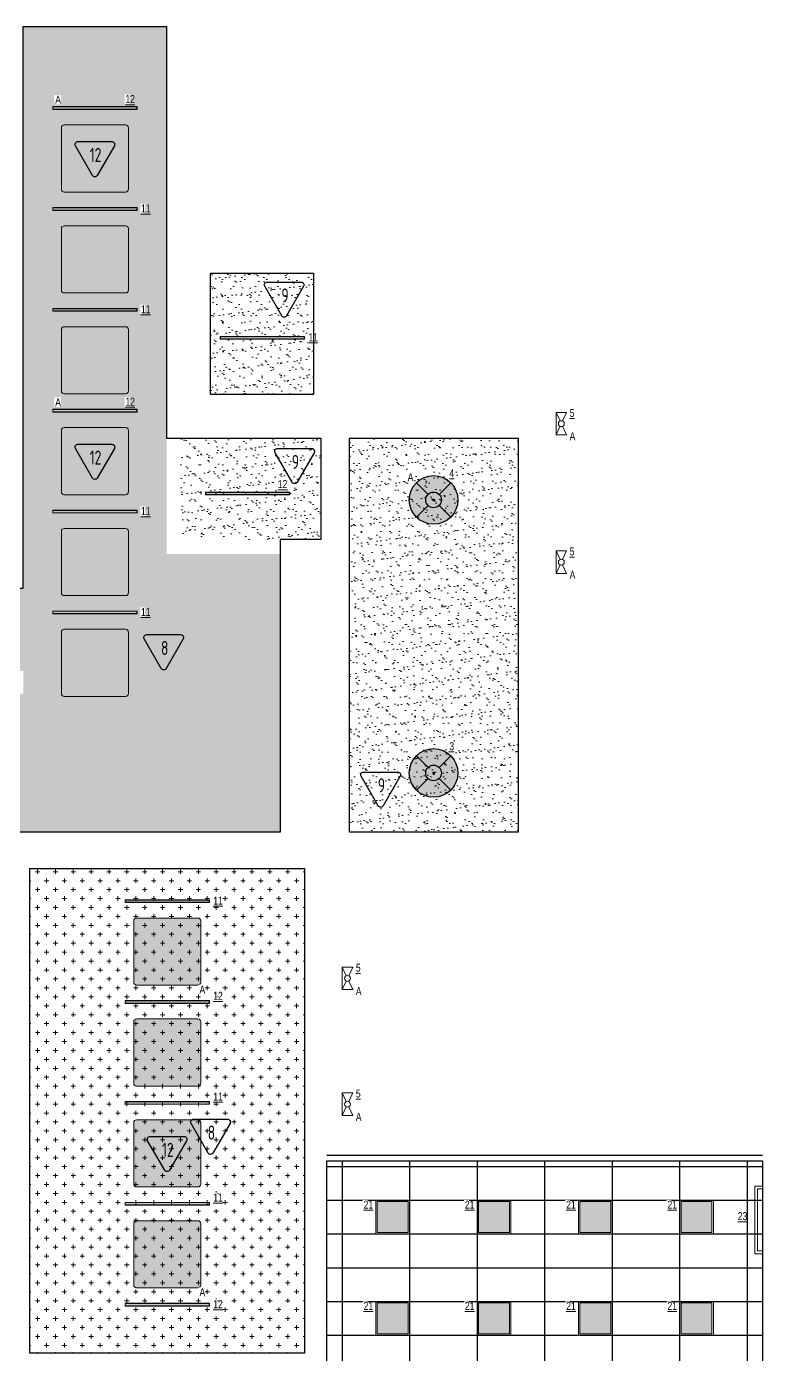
# Model space of a CAD drawing. Header units: millimetres. Extents: x -510890 to 418982, y -118257 to 141350.
# Drawn here: x -199974 to -186895, y 82661 to 106249 of the extents above; entities that cross this region are included whole.
import ezdxf

# ---------------------------------------------------------------- set-up
doc = ezdxf.new("R2010")
doc.units = ezdxf.units.MM
for name, color, linetype, lineweight in [('_ЭОМ_ОБЩ_Освещение_текст тип светильника', 172, 'Continuous', 50), ('_ЭОМ_светильник А', 1, 'Continuous', 35), ('_ЭОМ_светильник Р', 4, 'Continuous', 35), ('АР_Потолки_Штриховка', 252, 'Continuous', 0)]:
    doc.layers.add(name, color=color, linetype=linetype, lineweight=lineweight)
doc.layers.add('X-ref Light', color=250, linetype='Continuous')
doc.layers.add('X-ref Light Emergency', color=249, linetype='Continuous')
for name, color, linetype, lineweight, true_color in [('АР_Потолок_RAL 095 85 40', 7, 'Continuous', 5, 0xddc87a), ('АР_Потолок_RAL 100 70 20', 7, 'Continuous', 5, 0xb3ac85), ('АР_Потолок_Покраска', 7, 'Continuous', 5, 0x007399), ('АР_Потолок_Текстура дерево', 7, 'Continuous', 5, 0xe7bf8e)]:
    doc.layers.add(name, color=color, linetype=linetype, lineweight=lineweight, true_color=true_color)
doc.layers.get('X-ref Light').off()
doc.styles.add('ISOCPEUR', font='isocpeur.ttf', dxfattribs={"height": 799.9999999999999})
doc.styles.add('ГОСТ', font='cad.shx', dxfattribs={"width": 0.8})

# ---------------------------------------------------------------- blocks, each defined once
blk = doc.blocks.new('подвесной светильник люстра')
at = {"true_color": 0xf8f6b0, "transparency": 33554687}
h = blk.add_hatch(color=51, dxfattribs=at)
h.dxf.hatch_style = 1
edge = h.paths.add_edge_path()
edge.add_ellipse((0, 0), major_axis=(-431.6666666666836, 0), ratio=0.9999999999999278, start_angle=225.0000000000021, end_angle=314.9999999999979)
edge.add_line((-305.234427212194, 305.234427212194), (-98.99494936611666, 98.99494936611666))
edge.add_ellipse((0, 0), major_axis=(-140.0000000000049, 0), ratio=0.9999999999999304, start_angle=225.000000000002, end_angle=314.999999999998, ccw=False)
edge.add_line((98.99494936612066, 98.99494936611336), (305.2344272121939, 305.2344272121939))
edge = h.paths.add_edge_path()
edge.add_ellipse((0, 0), major_axis=(-140.0000000000049, 0), ratio=0.9999999999999304, start_angle=314.999999999998, end_angle=405.000000000002, ccw=False)
edge.add_line((-98.99494936611666, 98.99494936611666), (-305.234427212194, 305.234427212194))
edge.add_ellipse((0, 0), major_axis=(-431.6666666666836, 0), ratio=0.9999999999999278, start_angle=314.9999999999979, end_angle=405.0000000000014)
edge.add_line((-305.2344272121976, -305.2344272121903), (-98.99494936611669, -98.99494936611666))
edge = h.paths.add_edge_path()
edge.add_ellipse((0, 0), major_axis=(-140.0000000000049, 0), ratio=0.9999999999999304, start_angle=405.000000000002, end_angle=494.999999999998, ccw=False)
edge.add_line((-98.99494936611664, -98.99494936611677), (-305.2344272121976, -305.2344272121903))
edge.add_ellipse((0, 0), major_axis=(-431.6666666666836, 0), ratio=0.9999999999999278, start_angle=405.0000000000014, end_angle=494.9999999999979)
edge.add_line((305.234427212194, -305.234427212194), (98.99494936611669, -98.99494936611666))
edge = h.paths.add_edge_path()
edge.add_ellipse((0, 0), major_axis=(-431.6666666666836, 0), ratio=0.9999999999999278, start_angle=494.9999999999979, end_angle=585.0000000000022)
edge.add_line((305.234427212194, 305.2344272121939), (98.99494936612007, 98.99494936611276))
edge.add_ellipse((0, 0), major_axis=(-140.0000000000049, 0), ratio=0.9999999999999304, start_angle=494.999999999998, end_angle=585.000000000002, ccw=False)
edge.add_line((98.99494936611674, -98.99494936611666), (305.2344272121939, -305.234427212194))
edge = h.paths.add_edge_path()
edge.add_ellipse((0, 0), major_axis=(-140.0000000000049, 0), ratio=0.9999999999999304, start_angle=494.999999999998, end_angle=585.0000000000019)
edge.add_ellipse((0, 0), major_axis=(-140.0000000000049, 0), ratio=0.9999999999999304, start_angle=225.000000000002, end_angle=314.999999999998)
edge.add_ellipse((0, 0), major_axis=(-140.0000000000049, 0), ratio=0.9999999999999304, start_angle=314.999999999998, end_angle=405.000000000002)
edge.add_ellipse((0, 0), major_axis=(-140.0000000000049, 0), ratio=0.9999999999999304, start_angle=405.000000000002, end_angle=494.999999999998)
edge = h.paths.add_edge_path(flags=16)
edge.add_ellipse((0, 0), major_axis=(-14.00000000000909, 0), ratio=0.9999999999987021, start_angle=0, end_angle=360)
at = {"color": 0, "linetype": 'ByBlock', "lineweight": -2}
for points in [[(-305.2344272121991, 305.2344272121991), (-98.99494936611154, 98.99494936611154)], [(305.2344272121991, 305.2344272121991), (98.99494936611882, 98.99494936611154)], [(-98.99494936611154, -98.99494936611154), (-305.2344272121918, -305.2344272121845)], [(98.99494936611154, -98.99494936611154), (305.2344272121991, -305.2344272121991)]]:
    blk.add_lwpolyline(points, dxfattribs=at)
for major_axis, ratio, start_param, end_param in [((-431.6666666666836, 0), 0.9999999999999278, 3.926990816987278, 10.21017612416686), ((-140.0000000000049, 0), 0.9999999999999304, 3.926990816987276, 10.21017612416686), ((-140.0000000000049, 0), 0.9999999999999304, 3.926990816987276, 10.21017612416686), ((-14.00000000000909, 0), 0.9999999999987021, 3.926990816987891, 10.21017612416748)]:
    blk.add_ellipse((0, 0), major_axis=major_axis, ratio=ratio, start_param=start_param, end_param=end_param, dxfattribs=at)
blk = doc.blocks.new('ЭКРАН 9ВТ')
at = {"color": 0, "linetype": 'ByBlock', "lineweight": -2}
for points in [[(398.8943443857133, 376.0789199508727), (398.8943443857133, 0), (-398.8943443857133, 0), (-398.8943443857133, 376.0789199508727)], [(-398.8943443857133, 376.0789199508727), (-94.85104044532636, 232.7523988136963)], [(-398.8943443857133, 0), (-94.85104044532636, 143.3265211371763)], [(94.85104044532636, 232.7523988136963), (398.8943443857133, 376.0789199508727)], [(94.85104044532636, 143.3265211371763), (398.8943443857133, 0)]]:
    blk.add_lwpolyline(points, dxfattribs=at)
blk.add_circle((0, 188.0394599754363), 104.8616553994507, dxfattribs=at)
blk = doc.blocks.new('RVE-PLS5070-1500-P')
at = {"color": 0, "linetype": 'ByBlock', "lineweight": -2, "ltscale": 40}
for points in [[(750, -25), (-750, -25), (-750, 25), (750, 25)], [(745, -20), (-745, -20), (-745, 20), (745, 20)]]:
    blk.add_lwpolyline(points, close=True, dxfattribs=at)
blk = doc.blocks.new('Кососвет')
at = {"color": 0, "linetype": 'ByBlock', "lineweight": -2, "ltscale": 40}
for points in [[(-600, 26.38208023784682), (600, 26.38208023784682), (600, -111.2262301087801)], [(-600, 26.38208023784682), (-600, -111.2262301087801)], [(-600, -111.2262301087801), (-550, -111.2262301087801)], [(-550, -23.61791976216773), (550, -23.61791976216773)], [(-550, -111.2262301087801), (-550, -23.61791976216773)], [(600, -111.2262301087801), (550, -111.2262301087801), (550, -23.61791976216773)]]:
    blk.add_lwpolyline(points, dxfattribs=at)
blk = doc.blocks.new('RVE-SLIM-PRIME-595')
at = {"color": 0, "linetype": 'ByBlock', "lineweight": -2, "ltscale": 40}
for points in [[(300, -300), (-300, -300), (-300, 300), (300, 300)], [(275, -275), (-275, -275), (-275, 275), (275, 275)]]:
    blk.add_lwpolyline(points, close=True, dxfattribs=at)
blk = doc.blocks.new('A$C35e846bc')
at = {"layer": 'АР_Потолки_Штриховка', "color": 18, "lineweight": 18, "ltscale": 100, "true_color": 0x000000}
for points in [[(10494.85927923268, 46570.99861225579), (8994.859279232682, 46570.99861225579), (8994.859279232682, 46520.99861225579), (10494.85927923268, 46520.99861225579)], [(10489.85927923268, 46565.99861225579), (8999.859279232682, 46565.99861225579), (8999.859279232682, 46525.99861225579), (10489.85927923268, 46525.99861225579)], [(10494.85927923268, 42986.99861225579), (8994.859279232682, 42986.99861225579), (8994.859279232682, 42936.99861225579), (10494.85927923268, 42936.99861225579)], [(10489.85927923268, 42981.99861225579), (8999.859279232682, 42981.99861225579), (8999.859279232682, 42941.99861225579), (10489.85927923268, 42941.99861225579)], [(13470.3761861989, 42489.04039034172), (11970.3761861989, 42489.04039034172), (11970.3761861989, 42439.04039034172), (13470.3761861989, 42439.04039034172)], [(13465.3761861989, 42484.04039034172), (11975.3761861989, 42484.04039034172), (11975.3761861989, 42444.04039034172), (13465.3761861989, 42444.04039034172)], [(10494.85927923268, 41194.99861225579), (8994.859279232682, 41194.99861225579), (8994.859279232682, 41144.99861225579), (10494.85927923268, 41144.99861225579)], [(10489.85927923268, 41189.99861225579), (8999.859279232682, 41189.99861225579), (8999.859279232682, 41149.99861225579), (10489.85927923268, 41149.99861225579)], [(10494.85927923268, 39402.99861225579), (8994.859279232682, 39402.99861225579), (8994.859279232682, 39352.99861225579), (10494.85927923268, 39352.99861225579)], [(10489.85927923268, 39397.99861225579), (8999.859279232682, 39397.99861225579), (8999.859279232682, 39357.99861225579), (10489.85927923268, 39357.99861225579)], [(10494.85927923268, 37610.99861225579), (8994.859279232682, 37610.99861225579), (8994.859279232682, 37560.99861225579), (10494.85927923268, 37560.99861225579)], [(10489.85927923268, 37605.99861225579), (8999.859279232682, 37605.99861225579), (8999.859279232682, 37565.99861225579), (10489.85927923268, 37565.99861225579)], [(11779.79806726763, 32482.36033737293), (10279.79806726763, 32482.36033737293), (10279.79806726763, 32432.36033737293), (11779.79806726763, 32432.36033737293)], [(11774.79806726763, 32477.36033737293), (10284.79806726763, 32477.36033737293), (10284.79806726763, 32437.36033737293), (11774.79806726763, 32437.36033737293)], [(11779.79806726763, 30690.36033737293), (10279.79806726763, 30690.36033737293), (10279.79806726763, 30640.36033737293), (11779.79806726763, 30640.36033737293)], [(11774.79806726763, 30685.36033737293), (10284.79806726763, 30685.36033737293), (10284.79806726763, 30645.36033737293), (11774.79806726763, 30645.36033737293)], [(11779.79806726763, 28898.36033737293), (10279.79806726763, 28898.36033737293), (10279.79806726763, 28848.36033737293), (11779.79806726763, 28848.36033737293)], [(11774.79806726763, 28893.36033737293), (10284.79806726763, 28893.36033737293), (10284.79806726763, 28853.36033737293), (11774.79806726763, 28853.36033737293)], [(15337.08199917048, 26544.8189343391), (14737.08199917048, 26544.8189343391), (14737.08199917048, 27144.8189343391), (15337.08199917048, 27144.8189343391)], [(17137.07963180146, 26544.82101794082), (16537.07963180146, 26544.82101794082), (16537.07963180146, 27144.82101794082), (17137.07963180146, 27144.82101794082)], [(18937.08199916803, 26544.82310154795), (18337.08199916803, 26544.82310154795), (18337.08199916803, 27144.82310154795), (18937.08199916803, 27144.82310154795)], [(20737.07963179902, 26544.82518514968), (20137.07963179902, 26544.82518514968), (20137.07963179902, 27144.82518514968), (20737.07963179902, 27144.82518514968)], [(11779.79806726763, 27106.36033737293), (10279.79806726763, 27106.36033737293), (10279.79806726763, 27056.36033737293), (11779.79806726763, 27056.36033737293)], [(11774.79806726763, 27101.36033737293), (10284.79806726763, 27101.36033737293), (10284.79806726763, 27061.36033737293), (11774.79806726763, 27061.36033737293)], [(15312.08199917048, 26569.8189343391), (14762.08199917048, 26569.8189343391), (14762.08199917048, 27119.8189343391), (15312.08199917048, 27119.8189343391)], [(17112.07963180146, 26569.82101794082), (16562.07963180146, 26569.82101794082), (16562.07963180146, 27119.82101794082), (17112.07963180146, 27119.82101794082)], [(18912.08199916803, 26569.82310154795), (18362.08199916803, 26569.82310154795), (18362.08199916803, 27119.82310154795), (18912.08199916803, 27119.82310154795)], [(20712.07963179902, 26569.82518514968), (20162.07963179902, 26569.82518514968), (20162.07963179902, 27119.82518514968), (20712.07963179902, 27119.82518514968)], [(11779.79806726763, 25314.36033737293), (10279.79806726763, 25314.36033737293), (10279.79806726763, 25264.36033737293), (11779.79806726763, 25264.36033737293)], [(11774.79806726763, 25309.36033737293), (10284.79806726763, 25309.36033737293), (10284.79806726763, 25269.36033737293), (11774.79806726763, 25269.36033737293)], [(15337.08408275933, 24744.83238492307), (14737.08408275933, 24744.83238492307), (14737.08408275933, 25344.83238492307), (15337.08408275933, 25344.83238492307)], [(15312.08408275933, 24769.83238492307), (14762.08408275933, 24769.83238492307), (14762.08408275933, 25319.83238492307), (15312.08408275933, 25319.83238492307)], [(17137.08171539032, 24744.83446852473), (16537.08171539032, 24744.83446852473), (16537.08171539032, 25344.83446852473), (17137.08171539032, 25344.83446852473)], [(17112.08171539032, 24769.83446852473), (16562.08171539032, 24769.83446852473), (16562.08171539032, 25319.83446852473), (17112.08171539032, 25319.83446852473)], [(18937.08408275689, 24744.83655213192), (18337.08408275689, 24744.83655213192), (18337.08408275689, 25344.83655213192), (18937.08408275689, 25344.83655213192)], [(18912.08408275689, 24769.83655213192), (18362.08408275689, 24769.83655213192), (18362.08408275689, 25319.83655213192), (18912.08408275689, 25319.83655213192)], [(20737.08171538787, 24744.83863573358), (20137.08171538787, 24744.83863573358), (20137.08171538787, 25344.83863573358), (20737.08171538787, 25344.83863573358)], [(20712.08171538787, 24769.83863573358), (20162.08171538787, 24769.83863573358), (20162.08171538787, 25319.83863573358), (20712.08171538787, 25319.83863573358)]]:
    blk.add_lwpolyline(points, close=True, dxfattribs=at)
for points in [[(9198.859270888031, 46245.99860844109), (10290.85927088803, 46245.99860844109, -0.414213562373095), (10340.85927088803, 46195.99860844109), (10340.85927088803, 45103.99860844109, -0.414213562373095), (10290.85927088803, 45053.99860844109), (9198.859270888031, 45053.99860844109, -0.414213562373095), (9148.859270888031, 45103.99860844109), (9148.859270888031, 46195.99860844109, -0.414213562373095)], [(9198.859270888031, 44453.99860844109), (10290.85927088803, 44453.99860844109, -0.414213562373095), (10340.85927088803, 44403.99860844109), (10340.85927088803, 43311.99860844109, -0.414213562373095), (10290.85927088803, 43261.99860844109), (9198.859270888031, 43261.99860844109, -0.414213562373095), (9148.859270888031, 43311.99860844109), (9148.859270888031, 44403.99860844109, -0.414213562373095)], [(9198.859270888031, 42661.99860844109), (10290.85927088803, 42661.99860844109, -0.414213562373095), (10340.85927088803, 42611.99860844109), (10340.85927088803, 41519.99860844109, -0.414213562373095), (10290.85927088803, 41469.99860844109), (9198.859270888031, 41469.99860844109, -0.414213562373095), (9148.859270888031, 41519.99860844109), (9148.859270888031, 42611.99860844109, -0.414213562373095)], [(9198.859270888031, 40869.99860844109), (10290.85927088803, 40869.99860844109, -0.414213562373095), (10340.85927088803, 40819.99860844109), (10340.85927088803, 39727.99860844109, -0.414213562373095), (10290.85927088803, 39677.99860844109), (9198.859270888031, 39677.99860844109, -0.414213562373095), (9148.859270888031, 39727.99860844109), (9148.859270888031, 40819.99860844109, -0.414213562373095)], [(9198.859270888031, 39077.99860844109), (10290.85927088803, 39077.99860844109, -0.414213562373095), (10340.85927088803, 39027.99860844109), (10340.85927088803, 37935.99860844109, -0.414213562373095), (10290.85927088803, 37885.99860844109), (9198.859270888031, 37885.99860844109, -0.414213562373095), (9148.859270888031, 37935.99860844109), (9148.859270888031, 39027.99860844109, -0.414213562373095)], [(9198.859270888031, 37285.99860844109), (10290.85927088803, 37285.99860844109, -0.414213562373095), (10340.85927088803, 37235.99860844109), (10340.85927088803, 36143.99860844109, -0.414213562373095), (10290.85927088803, 36093.99860844109), (9198.859270888031, 36093.99860844109, -0.414213562373095), (9148.859270888031, 36143.99860844109), (9148.859270888031, 37235.99860844109, -0.414213562373095)]]:
    blk.add_lwpolyline(points, format="xyb", close=True, dxfattribs=at)
at = {"layer": '_ЭОМ_светильник А', "color": 18, "lineweight": 18, "ltscale": 100, "true_color": 0x000000, "xscale": -0.5, "yscale": 0.5, "zscale": 0.5, "rotation": 270}
for p in [(17939.95418108028, 40939.99860725971), (17939.95318023581, 38480.12120687892), (14139.79806726763, 31085.31897516706), (14139.79806726763, 28849.99860725971)]:
    blk.add_blockref('ЭКРАН 9ВТ', p, dxfattribs=at)
at = {"layer": '_ЭОМ_светильник А', "color": 18, "lineweight": 18, "ltscale": 100, "true_color": 0x000000}
blk.add_blockref('подвесной светильник люстра', (15763.91144099261, 39584.99860725965), dxfattribs=at)
at = {"layer": '_ЭОМ_светильник А', "color": 18, "lineweight": 18, "ltscale": 100, "true_color": 0x000000, "rotation": 180}
blk.add_blockref('RVE-PLS5070-1500-P', (12458.72427760786, 39698.42644623318), dxfattribs=at)
at = {"layer": '_ЭОМ_светильник Р', "color": 18, "lineweight": 18, "ltscale": 100, "true_color": 0x000000}
for name, p in [('подвесной светильник люстра', (15763.9114409925, 34734.99860725959)), ('RVE-SLIM-PRIME-595', (15037.08199917059, 26844.80443372222)), ('RVE-SLIM-PRIME-595', (16837.07963180158, 26844.80651732394)), ('RVE-SLIM-PRIME-595', (18637.08199916815, 26844.80860093108)), ('RVE-SLIM-PRIME-595', (20437.07963179913, 26844.8106845328)), ('RVE-SLIM-PRIME-595', (15037.08408275945, 25044.81788430619)), ('RVE-SLIM-PRIME-595', (16837.08171539044, 25044.81996790785)), ('RVE-SLIM-PRIME-595', (18637.08408275701, 25044.82205151505)), ('RVE-SLIM-PRIME-595', (20437.08171538799, 25044.82413511671))]:
    blk.add_blockref(name, p, dxfattribs=at)
at = {"layer": '_ЭОМ_светильник Р', "color": 18, "lineweight": 18, "ltscale": 100, "true_color": 0x000000, "rotation": 89.99999999999999}
blk.add_blockref('Кососвет', (21497.95517369197, 26794.93858166254), dxfattribs=at)
at = {"layer": 'X-ref Light Emergency', "color": 18, "linetype": 'ByBlock', "lineweight": 18, "ltscale": 40, "true_color": 0x000000}
for p in [(15763.91144099261, 39584.99860725965), (15763.9114409925, 34734.99860725959)]:
    blk.add_blockref('подвесной светильник люстра', p, dxfattribs=at)
at = {"layer": '_ЭОМ_ОБЩ_Освещение_текст тип светильника', "color": 18, "lineweight": 18, "ltscale": 40, "true_color": 0x000000, "char_height": 142.1875, "width": 55.871829552576, "attachment_point": 1, "style": 'ГОСТ', "bg_fill": 3, "box_fill_scale": 1.1, "bg_fill_color": 256, "bg_fill_transparency": 0}
for s, insert in [('{\\L11}', (10563.86120411998, 44833.48851224093)), ('{\\L23}', (21170.37850244332, 26933.14435240411))]:
    blk.add_mtext(s, dxfattribs=dict(at, insert=insert))
at = {"layer": '_ЭОМ_светильник Р', "color": 18, "lineweight": 18, "ltscale": 100, "true_color": 0x000000, "rotation": 180}
blk.add_blockref('RVE-PLS5070-1500-P', (9744.85927923274, 44753.99861225579), dxfattribs=at)
at = {"layer": '_ЭОМ_ОБЩ_Освещение_текст тип светильника', "color": 18, "lineweight": 18, "ltscale": 40, "true_color": 0x000000, "char_height": 142.1875, "width": 55.871829552576, "attachment_point": 1, "style": 'ГОСТ', "bg_fill": 3, "box_fill_scale": 1.1, "bg_fill_color": 256, "bg_fill_transparency": 0}
for s, insert in [('{\\L12}', (10286.68490223459, 46776.70646411797)), ('{\\L11}', (10563.86120411992, 43041.48851224093)), ('{\\L11}', (13539.37811108615, 42543.53029032686)), ('{\\L12}', (10286.68490223453, 41400.70646411797)), ('{\\L5}', (18183.3193328405, 41200.2580412566, -2.499999999999976e-09)), ('{\\L4}', (16045.28321436624, 40130.49886499808)), ('{\\L12}', (12996.07373741776, 39936.81193626509, 5.000000000000015e-09)), ('{\\L11}', (10563.86120411998, 39457.48851224093)), ('{\\L5}', (18183.3193328405, 38740.38064087581, -2.499999999999976e-09)), ('{\\L11}', (10563.86120411998, 37665.48851224093)), ('{\\L3}', (16045.28321436612, 35280.49886499802)), ('{\\L11}', (11848.79999215488, 32536.85023735807)), ('{\\L5}', (14383.16321902786, 31345.57840916395, -2.499999999999976e-09)), ('{\\L12}', (11848.79999215488, 30847.01320299163)), ('{\\L11}', (11848.79999215488, 29055.01320299163)), ('{\\L5}', (14383.16321902786, 29110.2580412566, -2.499999999999976e-09)), ('{\\L11}', (11848.79999215488, 27263.01320299163)), ('{\\L21}', (14520.69948706991, 27137.22576851217)), ('{\\L21}', (16320.6971197009, 27137.22785211389)), ('{\\L21}', (18120.69948706747, 27137.22993572103)), ('{\\L21}', (19920.69711969845, 27137.23201932275)), ('{\\L12}', (11848.79999215488, 25368.85023735807)), ('{\\L21}', (14520.70157065877, 25337.23921909614)), ('{\\L21}', (16320.69920328975, 25337.2413026978)), ('{\\L21}', (18120.70157065633, 25337.243386305)), ('{\\L21}', (19920.69920328731, 25337.24546990666))]:
    blk.add_mtext(s, dxfattribs=dict(at, insert=insert))
at = {"layer": '_ЭОМ_светильник А', "color": 18, "lineweight": 18, "ltscale": 100, "true_color": 0x000000, "char_height": 142.1875, "width": 86.04374658316377, "attachment_point": 1, "style": 'ГОСТ', "bg_fill": 3, "box_fill_scale": 1.1, "bg_fill_color": 256, "bg_fill_transparency": 0}
for insert in [(9040.00101414969, 46766.52842915367), (9040.001014149631, 41390.52842915367), (18182.19078866561, 40786.29978863685, 2.377361916803339e-09), (15304.12390487979, 40059.8401739893), (18182.19078866561, 38326.42238825606, 2.377361916803339e-09), (14382.03467485297, 30931.6201565442, 2.377361916803339e-09), (14382.03467485297, 28696.29978863685, 2.377361916803339e-09), (11603.95127558277, 25581.34247057006)]:
    blk.add_mtext('А', dxfattribs=dict(at, insert=insert))
at = {"layer": '_ЭОМ_светильник А', "color": 18, "lineweight": 18, "ltscale": 100, "true_color": 0x000000, "rotation": 180}
for p in [(9744.85927923274, 46545.99861225579), (9744.859279232682, 41169.99861225579), (11029.79806726763, 30665.36033737293), (11029.79806726763, 25289.36033737293)]:
    blk.add_blockref('RVE-PLS5070-1500-P', p, dxfattribs=at)
at = {"layer": '_ЭОМ_светильник Р', "color": 18, "lineweight": 18, "ltscale": 100, "true_color": 0x000000, "rotation": 180}
for p in [(9744.859279232682, 42961.99861225579), (12720.3761861989, 42464.04039034172), (9744.85927923274, 39377.99861225579), (9744.85927923274, 37585.99861225579), (11029.79806726763, 32457.36033737293), (11029.79806726763, 28873.36033737293), (11029.79806726763, 27081.36033737293)]:
    blk.add_blockref('RVE-PLS5070-1500-P', p, dxfattribs=at)
at = {"layer": '_ЭОМ_светильник А', "color": 18, "lineweight": 18, "ltscale": 100, "true_color": 0x000000, "insert": (11603.95127558277, 30957.34247057006), "char_height": 142.1875, "width": 86.04374658316377, "attachment_point": 1, "style": 'ГОСТ', "bg_fill": 3, "box_fill_scale": 1.1, "bg_fill_color": 256, "bg_fill_transparency": 0}
blk.add_mtext('А', dxfattribs=at)

msp = doc.modelspace()

# ---------------------------------------------------------------- hatches: boundary and pattern name
at = {"layer": 'АР_Потолки_Штриховка', "ltscale": 100, "true_color": 0xf8f6b0}
h = msp.add_hatch(color=51, dxfattribs=at)
h.dxf.hatch_style = 1
h.paths.add_polyline_path([(-198013.9750683901, 104821.6824633486), (-199503.9750683901, 104821.6824633486), (-199503.9750683901, 104781.6824633486), (-198013.9750683901, 104781.6824633486)])
h = msp.add_hatch(color=51, dxfattribs=at)
h.dxf.hatch_style = 1
h.paths.add_polyline_path([(-198013.9750683901, 103029.6824633486), (-199503.9750683901, 103029.6824633486), (-199503.9750683901, 102989.6824633486), (-198013.9750683901, 102989.6824633486)])
h = msp.add_hatch(color=51, dxfattribs=at)
h.dxf.hatch_style = 1
h.paths.add_polyline_path([(-198013.9750683901, 101237.6824633486), (-199503.9750683901, 101237.6824633486), (-199503.9750683901, 101197.6824633486), (-198013.9750683901, 101197.6824633486)])
h = msp.add_hatch(color=51, dxfattribs=at)
h.dxf.hatch_style = 1
h.paths.add_polyline_path([(-198013.9750683901, 99445.6824633486), (-199503.9750683901, 99445.6824633486), (-199503.9750683901, 99405.6824633486), (-198013.9750683901, 99405.6824633486)])
h = msp.add_hatch(color=51, dxfattribs=at)
h.dxf.hatch_style = 1
h.paths.add_polyline_path([(-196790.110070015, 97934.11029732597), (-195300.110070015, 97934.11029732597), (-195300.110070015, 97974.11029732597), (-196790.110070015, 97974.11029732597)])
h = msp.add_hatch(color=51, dxfattribs=at)
h.dxf.hatch_style = 1
h.paths.add_polyline_path([(-198013.9750683901, 97653.6824633486), (-199503.9750683901, 97653.6824633486), (-199503.9750683901, 97613.6824633486), (-198013.9750683901, 97613.6824633486)])
h = msp.add_hatch(color=51, dxfattribs=at)
h.dxf.hatch_style = 1
h.paths.add_polyline_path([(-198013.9750683901, 95861.6824633486), (-199503.9750683901, 95861.6824633486), (-199503.9750683901, 95821.6824633486), (-198013.9750683901, 95821.6824633486)])
h = msp.add_hatch(color=51, dxfattribs=at)
h.dxf.hatch_style = 1
h.paths.add_polyline_path([(-196729.0362803552, 90733.04418846576), (-198219.0362803552, 90733.04418846576), (-198219.0362803552, 90693.04418846576), (-196729.0362803552, 90693.04418846576)])
h = msp.add_hatch(color=51, dxfattribs=at)
h.dxf.hatch_style = 1
h.paths.add_polyline_path([(-196729.0362803552, 88941.04418846576), (-198219.0362803552, 88941.04418846576), (-198219.0362803552, 88901.04418846576), (-196729.0362803552, 88901.04418846576)])
h = msp.add_hatch(color=51, dxfattribs=at)
h.dxf.hatch_style = 1
h.paths.add_polyline_path([(-196729.0362803552, 87149.04418846576), (-198219.0362803552, 87149.04418846576), (-198219.0362803552, 87109.04418846576), (-196729.0362803552, 87109.04418846576)])
h = msp.add_hatch(color=51, dxfattribs=at)
h.dxf.hatch_style = 1
h.paths.add_polyline_path([(-196729.0362803552, 85357.04418846576), (-198219.0362803552, 85357.04418846576), (-198219.0362803552, 85317.04418846576), (-196729.0362803552, 85317.04418846576)])
h = msp.add_hatch(color=51, dxfattribs=at)
h.dxf.hatch_style = 1
h.paths.add_polyline_path([(-193741.7523484523, 84825.50278543195), (-193191.7523484523, 84825.50278543195), (-193191.7523484523, 85375.50278543195), (-193741.7523484523, 85375.50278543195)])
h = msp.add_hatch(color=51, dxfattribs=at)
h.dxf.hatch_style = 1
h.paths.add_polyline_path([(-191941.7547158215, 84825.50486903366), (-191391.7547158215, 84825.50486903366), (-191391.7547158215, 85375.50486903366), (-191941.7547158215, 85375.50486903366)])
h = msp.add_hatch(color=51, dxfattribs=at)
h.dxf.hatch_style = 1
h.paths.add_polyline_path([(-190141.7523484548, 84825.50695264079), (-189591.7523484548, 84825.50695264079), (-189591.7523484548, 85375.50695264079), (-190141.7523484548, 85375.50695264079)])
h = msp.add_hatch(color=51, dxfattribs=at)
h.dxf.hatch_style = 1
h.paths.add_polyline_path([(-188341.7547158238, 84825.50903624247), (-187791.7547158238, 84825.50903624247), (-187791.7547158238, 85375.50903624247), (-188341.7547158238, 85375.50903624247)])
h = msp.add_hatch(color=51, dxfattribs=at)
h.dxf.hatch_style = 1
h.paths.add_polyline_path([(-196729.0362803552, 83565.04418846576), (-198219.0362803552, 83565.04418846576), (-198219.0362803552, 83525.04418846576), (-196729.0362803552, 83525.04418846576)])
h = msp.add_hatch(color=51, dxfattribs=at)
h.dxf.hatch_style = 1
h.paths.add_polyline_path([(-193741.7502648635, 83025.51623601587), (-193191.7502648635, 83025.51623601587), (-193191.7502648635, 83575.51623601587), (-193741.7502648635, 83575.51623601587)])
h = msp.add_hatch(color=51, dxfattribs=at)
h.dxf.hatch_style = 1
h.paths.add_polyline_path([(-191941.7526322325, 83025.51831961755), (-191391.7526322325, 83025.51831961755), (-191391.7526322325, 83575.51831961755), (-191941.7526322325, 83575.51831961755)])
h = msp.add_hatch(color=51, dxfattribs=at)
h.dxf.hatch_style = 1
h.paths.add_polyline_path([(-190141.7502648659, 83025.52040322471), (-189591.7502648659, 83025.52040322471), (-189591.7502648659, 83575.52040322471), (-190141.7502648659, 83575.52040322471)])
h = msp.add_hatch(color=51, dxfattribs=at)
h.dxf.hatch_style = 1
h.paths.add_polyline_path([(-188341.752632235, 83025.52248682639), (-187791.752632235, 83025.52248682639), (-187791.752632235, 83575.52248682639), (-188341.752632235, 83575.52248682639)])
at = {"layer": 'АР_Потолок_RAL 095 85 40', "transparency": 33554687}
h = msp.add_hatch(color=256, dxfattribs=at)
h.dxf.hatch_style = 1
h.paths.add_polyline_path([(-198212.9750767348, 101517.6824595339, 0.4142135623730951), (-198162.9750767348, 101567.6824595339), (-198162.9750767348, 102659.6824595339, 0.4142135623730951), (-198212.9750767348, 102709.6824595339), (-199304.9750767348, 102709.6824595339, 0.4142135623730951), (-199354.9750767348, 102659.6824595339), (-199354.9750767348, 101567.6824595339, 0.4142135623730951), (-199304.9750767348, 101517.6824595339)])
h = msp.add_hatch(color=256, dxfattribs=at)
h.dxf.hatch_style = 1
h.paths.add_polyline_path([(-198212.9750767348, 96141.6824595339, 0.4142135623730951), (-198162.9750767348, 96191.6824595339), (-198162.9750767348, 97283.6824595339, 0.4142135623730951), (-198212.9750767348, 97333.6824595339), (-199304.9750767348, 97333.6824595339, 0.4142135623730951), (-199354.9750767348, 97283.6824595339), (-199354.9750767348, 96191.6824595339, 0.4142135623730951), (-199304.9750767348, 96141.6824595339)])
h = msp.add_hatch(color=256, dxfattribs=at)
h.dxf.hatch_style = 1
h.paths.add_polyline_path([(-196928.0362886998, 89221.04418465107, 0.4142135623730951), (-196878.0362886998, 89271.04418465107), (-196878.0362886998, 90363.04418465107, 0.4142135623730951), (-196928.0362886998, 90413.04418465107), (-198020.0362886998, 90413.04418465107, 0.4142135623730951), (-198070.0362886998, 90363.04418465107), (-198070.0362886998, 89271.04418465107, 0.4142135623730951), (-198020.0362886998, 89221.04418465107)])
h = msp.add_hatch(color=256, dxfattribs=at)
h.dxf.hatch_style = 1
h.paths.add_polyline_path([(-196928.0362886998, 83845.04418465107, 0.4142135623730951), (-196878.0362886998, 83895.04418465107), (-196878.0362886998, 84987.04418465107, 0.4142135623730951), (-196928.0362886998, 85037.04418465107), (-198020.0362886998, 85037.04418465107, 0.4142135623730951), (-198070.0362886998, 84987.04418465107), (-198070.0362886998, 83895.04418465107, 0.4142135623730951), (-198020.0362886998, 83845.04418465107)])
at = {"layer": 'АР_Потолок_RAL 100 70 20', "transparency": 33554687}
h = msp.add_hatch(color=256, dxfattribs=at)
h.dxf.hatch_style = 1
h.paths.add_polyline_path([(-198212.9750767348, 99725.6824595339, 0.4142135623730951), (-198162.9750767348, 99775.6824595339), (-198162.9750767348, 100867.6824595339, 0.4142135623730951), (-198212.9750767348, 100917.6824595339), (-199304.9750767348, 100917.6824595339, 0.4142135623730951), (-199354.9750767348, 100867.6824595339), (-199354.9750767348, 99775.6824595339, 0.4142135623730951), (-199304.9750767348, 99725.6824595339)])
h = msp.add_hatch(color=256, dxfattribs=at)
h.dxf.hatch_style = 1
h.paths.add_polyline_path([(-198212.9750767348, 94349.6824595339, 0.4142135623730951), (-198162.9750767348, 94399.6824595339), (-198162.9750767348, 95491.6824595339, 0.4142135623730951), (-198212.9750767348, 95541.6824595339), (-199304.9750767348, 95541.6824595339, 0.4142135623730951), (-199354.9750767348, 95491.6824595339), (-199354.9750767348, 94399.6824595339, 0.4142135623730951), (-199304.9750767348, 94349.6824595339)])
h = msp.add_hatch(color=256, dxfattribs=at)
h.dxf.hatch_style = 1
h.paths.add_polyline_path([(-196928.0362886998, 87429.04418465107, 0.4142135623730951), (-196878.0362886998, 87479.04418465107), (-196878.0362886998, 88571.04418465107, 0.4142135623730951), (-196928.0362886998, 88621.04418465107), (-198020.0362886998, 88621.04418465107, 0.4142135623730951), (-198070.0362886998, 88571.04418465107), (-198070.0362886998, 87479.04418465107, 0.4142135623730951), (-198020.0362886998, 87429.04418465107)])
at = {"layer": 'АР_Потолок_Покраска'}
h = msp.add_hatch(dxfattribs=at)
h.set_pattern_fill('CROSS', color=256, scale=25)
h.set_pattern_definition([(0, (-430592.5075711017, 57183.21801924509), (158.75, 158.75), [79.375, -238.125]), (90, (-430552.8200711017, 57143.53051924509), (-158.75, 158.75), [79.375, -238.125])])
h.paths.add_polyline_path([(-206033.9151109831, 94400.68245835253), (-206433.915110983, 94400.68245835253), (-206433.9151109831, 94800.68245835253), (-206033.9151109831, 94800.68245835253)], flags=16)
h.paths.add_polyline_path([(-200433.9151109831, 94800.68245835253), (-200033.9151109832, 94800.68245835253), (-200033.9151109832, 94400.68245835253), (-200433.9151109831, 94400.68245835253)], flags=16)
h.paths.add_polyline_path([(-208243.7933861093, 93620.69116432671), (-211914.0362803552, 93620.68246071527), (-211914.0362803552, 96270.68245835253), (-200033.9151109831, 96270.68245835256), (-200033.9151109831, 106249.3739441937), (-197484.0350424869, 106249.3739539165), (-197484.0362803552, 98935.68245835253), (-197484.0362803552, 96879.26561289188), (-195465.3569824325, 96879.26561289188), (-195465.3569824326, 91935.70879008793), (-208243.6825418373, 91935.682334552)])
h = msp.add_hatch(dxfattribs=at)
h.set_pattern_fill('AR-SAND', color=256, scale=5)
h.set_pattern_definition([(37.50000000000001, (-520.0000000000873, 0), (-8.000156479920228, 244.7066186646712), [0, -193.04, 0, -215.9, 0, -206.375]), (7.499999999999999, (-520.0000000000873, 0), (224.7616415690013, 358.4125502841771), [0, -104.14, 0, -173.99, 0, -66.67500000000001]), (327.5, (-676.2100000000873, 0), (395.496185120729, 0.718592339272881), [0, -63.5, 0, -228.6, 0, -298.45]), (317.5, (-676.2100000000873, 0), (381.7782262361486, 111.4646616286082), [0, -31.75, 0, -149.86, 0, -171.45])])
h.paths.add_polyline_path([(-196704.0362803552, 101865.6824583525), (-194874.0362803553, 101865.6824583525), (-194874.0362803553, 99715.68245835253), (-196704.0362803552, 99715.68245835253)])
h = msp.add_hatch(dxfattribs=at)
h.set_pattern_fill('AR-SAND', color=256, scale=5)
h.set_pattern_definition([(37.50000000000001, (-399760.6566672444, 64064.56216568896), (-8.000156479920228, 244.7066186646712), [0, -193.04, 0, -215.9, 0, -206.375]), (7.499999999999999, (-399760.6566672444, 64064.56216568896), (224.7616415690013, 358.4125502841771), [0, -104.14, 0, -173.99, 0, -66.67500000000001]), (327.5, (-399916.8666672444, 64064.56216568896), (395.496185120729, 0.718592339272881), [0, -63.5, 0, -228.6, 0, -298.45]), (317.5, (-399916.8666672444, 64064.56216568896), (381.7782262361486, 111.4646616286082), [0, -31.75, 0, -149.86, 0, -171.45])])
h.paths.add_polyline_path([(-191233.8801665425, 98935.68245835253), (-191233.9151109828, 91935.68245835256), (-194233.8801665425, 91935.68245835253), (-194233.8801665426, 98935.68245835253)])
h = msp.add_hatch(dxfattribs=at)
h.set_pattern_fill('CROSS', color=256, scale=25)
h.set_pattern_definition([(0, (-430640.2334135554, 50912.94252096841), (158.75, 158.75), [79.375, -238.125]), (90, (-430600.5459135554, 50873.25502096841), (-158.75, 158.75), [79.375, -238.125])])
h.paths.add_polyline_path([(-199914.0362803552, 91295.68245835253), (-195034.0362803552, 91295.68245835253), (-195034.0362803552, 82685.68245835253), (-199914.0362803552, 82685.68245835254)])
at = {"layer": 'АР_Потолок_Текстура дерево', "transparency": 33554687}
h = msp.add_hatch(color=256, dxfattribs=at)
h.dxf.hatch_style = 1
h.paths.add_polyline_path([(-199304.9750767348, 104501.6824595339, 0.4142135623730951), (-199354.9750767348, 104451.6824595339), (-199354.9750767348, 103359.6824595339, 0.4142135623730951), (-199304.9750767348, 103309.6824595339), (-198212.9750767348, 103309.6824595339, 0.4142135623730951), (-198162.9750767348, 103359.6824595339), (-198162.9750767348, 104451.6824595339, 0.4142135623730951), (-198212.9750767348, 104501.6824595339)])
h = msp.add_hatch(color=256, dxfattribs=at)
h.dxf.hatch_style = 1
h.paths.add_polyline_path([(-199304.9750767348, 99125.6824595339, 0.4142135623730951), (-199354.9750767348, 99075.6824595339), (-199354.9750767348, 97983.6824595339, 0.4142135623730951), (-199304.9750767348, 97933.6824595339), (-198212.9750767348, 97933.6824595339, 0.4142135623730951), (-198162.9750767348, 97983.6824595339), (-198162.9750767348, 99075.6824595339, 0.4142135623730951), (-198212.9750767348, 99125.6824595339)])
h = msp.add_hatch(color=256, dxfattribs=at)
h.dxf.hatch_style = 1
h.paths.add_polyline_path([(-198020.0362886998, 86829.04418465107, 0.4142135623730951), (-198070.0362886998, 86779.04418465107), (-198070.0362886998, 85687.04418465107, 0.4142135623730951), (-198020.0362886998, 85637.04418465107), (-196928.0362886998, 85637.04418465107, 0.4142135623730951), (-196878.0362886998, 85687.04418465107), (-196878.0362886998, 86779.04418465107, 0.4142135623730951), (-196928.0362886998, 86829.04418465107)])

# ---------------------------------------------------------------- linework, layer by layer
for points in [[(-208243.7933861093, 93620.69116432671), (-211914.0362803552, 93620.68246071527), (-211914.0362803552, 96270.68245835253), (-200033.9151109831, 96270.68245835256), (-200033.9151109831, 106249.3739441937), (-197484.0350424869, 106249.3739539165), (-197484.0362803552, 98935.68245835259), (-194743.845222101, 98935.68245835253), (-194743.8452222875, 97135.68245343411), (-195465.356982619, 97135.68245343411), (-195465.3569824326, 91935.70879008793), (-208243.6825418373, 91935.682334552)], [(-196704.0362803552, 101865.6824583525), (-194874.0362803553, 101865.6824583525), (-194874.0362803553, 99715.68245835253), (-196704.0362803552, 99715.68245835253)], [(-191233.8801665425, 98935.68245835253), (-191233.9151109828, 91935.68245835256), (-194233.8801665425, 91935.68245835253), (-194233.8801665426, 98935.68245835253)], [(-199914.0362803552, 91295.68245835253), (-195034.0362803552, 91295.68245835253), (-195034.0362803552, 82685.68245835253), (-199914.0362803552, 82685.68245835254)], [(-194638.8535030114, 86100.68245834952), (-186894.6529438221, 86100.68245834952), (-186894.6529438221, 78700.32861536872), (-194238.915110983, 78700.32861536888), (-194238.915110983, 79298.46636833838), (-194638.8535030113, 79298.46636833838)]]:
    msp.add_lwpolyline(points, close=True)
for points in [[(-199063.2010985014, 104205.6369910843), (-198456.9831581709, 104205.6369910843, -0.5773494962845065), (-198413.6819086669, 104130.63722843), (-198716.7907934783, 103605.6372402317, -0.5773541042744643), (-198803.3936215041, 103605.6372402317), (-199106.5022831557, 104130.6368429071, -0.5773491286020777), (-199063.2010985014, 104205.6369910843, -1.710881644036777e-06)], [(-199063.2010985014, 98829.63699108428), (-198456.9831581709, 98829.63699108428, -0.5773494962845065), (-198413.6819086669, 98754.63722842997), (-198716.7907934783, 98229.63724023169, -0.5773541042744643), (-198803.3936215041, 98229.63724023169), (-199106.5022831557, 98754.63684290713, -0.5773491286020777), (-199063.2010985014, 98829.63699108428, -1.710881644036777e-06)], [(-195513.5432387197, 98753.07729443043), (-194907.3252979903, 98753.0772944302, -0.5773494962845065), (-194864.0240488735, 98678.07753173457), (-195167.13293339, 98153.0775435264, -0.5773541042744643), (-195253.7357614015, 98153.0775435264), (-195556.8444233652, 98678.07714626307, -0.5773491286020777), (-195513.5432387197, 98753.07729443043, -1.710881644036777e-06)], [(-197838.3442705686, 95447.44153716277), (-197232.1263298393, 95447.44153716254, -0.5773494962845065), (-197188.8250807224, 95372.4417744669), (-197491.9339652389, 94847.44178625873, -0.5773541042744643), (-197578.5367932504, 94847.44178625873), (-197881.6454552141, 95372.4413889954, -0.5773491286020777), (-197838.3442705686, 95447.44153716277, -1.710881644036777e-06)], [(-193983.7202594381, 93007.29924110914), (-193377.5023187087, 93007.2992411089, -0.5773494962845065), (-193334.2010695919, 92932.29947841328), (-193637.3099541084, 92407.2994902051, -0.5773541042744643), (-193723.9127821199, 92407.2994902051), (-194027.0214440836, 92932.29909294177, -0.5773491286020777), (-193983.7202594381, 93007.29924110914, -1.710881644036777e-06)], [(-197007.3021752936, 86839.0818306991), (-196401.0842345643, 86839.08183069887, -0.5773494962845065), (-196357.7829854474, 86764.08206800323), (-196660.8918699639, 86239.08207979506, -0.5773541042744643), (-196747.4946979754, 86239.08207979506), (-197050.6033599392, 86764.08168253173, -0.5773491286020777), (-197007.3021752936, 86839.0818306991, -1.710881644036777e-06)], [(-197778.2623104665, 86532.99871620144), (-197172.044370136, 86532.99871620144, -0.5773494962845065), (-197128.7431206319, 86457.99895354714), (-197431.8520054433, 85932.99896534886, -0.5773541042744643), (-197518.4548334691, 85932.99896534886), (-197821.5634951207, 86457.9985680243, -0.5773491286020777), (-197778.2623104665, 86532.99871620144, -1.710881644036777e-06)]]:
    msp.add_lwpolyline(points, format="xyb")
for points in [[(-194638.8542781149, 86100.68245835553), (-186894.653718926, 86100.62243275836)], [(-194638.8535030111, 86200.68245835253), (-186894.6529438221, 86200.62243275536)], [(-194366.755873511, 86100.61721554339), (-194366.7473072363, 79298.46636833838)], [(-193166.7558735118, 86100.618604613), (-193166.7473072371, 78700.32015501185)], [(-191966.7558735127, 86100.61999368262), (-191966.7473072379, 78700.32154408147)], [(-190766.7558735135, 86100.62138275223), (-190766.7473072387, 78700.32293315108)], [(-189566.7558735143, 86100.62277182184), (-189566.7473072395, 78700.3243222207)], [(-188366.7558735151, 86100.62416089146), (-188366.7473072404, 78700.32571129031)], [(-187166.7558735159, 86100.62554996107), (-187166.7473072412, 78700.32710035992)], [(-194638.8535030114, 86000.47649641673), (-186894.6529438221, 86000.53449975325)], [(-194638.8535030114, 85400.47649629539), (-186894.6529438221, 85400.53457758426)], [(-194638.8535030114, 84800.47649627853), (-186894.6529438221, 84800.53457756739)], [(-194638.8535030114, 84200.47649626165), (-186894.6529438221, 84200.53457755051)], [(-194638.8535030114, 83600.47649624478), (-186894.6529438221, 83600.53457753365)], [(-194638.8535030114, 83000.4764962279), (-186894.6529438221, 83000.53457751677)]]:
    msp.add_lwpolyline(points)
at = {"layer": 'АР_Потолки_Штриховка', "color": 18, "ltscale": 100, "true_color": 0x000000}
for points in [[(-198008.9750683901, 104826.6824633486), (-199508.9750683901, 104826.6824633486), (-199508.9750683901, 104776.6824633486), (-198008.9750683901, 104776.6824633486)], [(-198013.9750683901, 104821.6824633486), (-199503.9750683901, 104821.6824633486), (-199503.9750683901, 104781.6824633486), (-198013.9750683901, 104781.6824633486)], [(-198008.9750683901, 101242.6824633486), (-199508.9750683901, 101242.6824633486), (-199508.9750683901, 101192.6824633486), (-198008.9750683901, 101192.6824633486)], [(-198013.9750683901, 101237.6824633486), (-199503.9750683901, 101237.6824633486), (-199503.9750683901, 101197.6824633486), (-198013.9750683901, 101197.6824633486)], [(-198008.9750683901, 99450.6824633486), (-199508.9750683901, 99450.6824633486), (-199508.9750683901, 99400.6824633486), (-198008.9750683901, 99400.6824633486)], [(-198013.9750683901, 99445.6824633486), (-199503.9750683901, 99445.6824633486), (-199503.9750683901, 99405.6824633486), (-198013.9750683901, 99405.6824633486)], [(-198008.9750683901, 97658.6824633486), (-199508.9750683901, 97658.6824633486), (-199508.9750683901, 97608.6824633486), (-198008.9750683901, 97608.6824633486)], [(-198013.9750683901, 97653.6824633486), (-199503.9750683901, 97653.6824633486), (-199503.9750683901, 97613.6824633486), (-198013.9750683901, 97613.6824633486)], [(-198008.9750683901, 95866.6824633486), (-199508.9750683901, 95866.6824633486), (-199508.9750683901, 95816.6824633486), (-198008.9750683901, 95816.6824633486)], [(-198013.9750683901, 95861.6824633486), (-199503.9750683901, 95861.6824633486), (-199503.9750683901, 95821.6824633486), (-198013.9750683901, 95821.6824633486)], [(-196724.0362803552, 90738.04418846576), (-198224.0362803552, 90738.04418846576), (-198224.0362803552, 90688.04418846576), (-196724.0362803552, 90688.04418846576)], [(-196729.0362803552, 90733.04418846576), (-198219.0362803552, 90733.04418846576), (-198219.0362803552, 90693.04418846576), (-196729.0362803552, 90693.04418846576)], [(-196724.0362803552, 88946.04418846576), (-198224.0362803552, 88946.04418846576), (-198224.0362803552, 88896.04418846576), (-196724.0362803552, 88896.04418846576)], [(-196729.0362803552, 88941.04418846576), (-198219.0362803552, 88941.04418846576), (-198219.0362803552, 88901.04418846576), (-196729.0362803552, 88901.04418846576)], [(-196724.0362803552, 87154.04418846576), (-198224.0362803552, 87154.04418846576), (-198224.0362803552, 87104.04418846576), (-196724.0362803552, 87104.04418846576)], [(-196729.0362803552, 87149.04418846576), (-198219.0362803552, 87149.04418846576), (-198219.0362803552, 87109.04418846576), (-196729.0362803552, 87109.04418846576)], [(-193166.7523484523, 84800.50278543195), (-193766.7523484523, 84800.50278543195), (-193766.7523484523, 85400.50278543195), (-193166.7523484523, 85400.50278543195)], [(-191366.7547158214, 84800.50486903363), (-191966.7547158214, 84800.50486903363), (-191966.7547158214, 85400.50486903363), (-191366.7547158214, 85400.50486903363)], [(-189566.7523484548, 84800.50695264079), (-190166.7523484548, 84800.50695264079), (-190166.7523484548, 85400.50695264079), (-189566.7523484548, 85400.50695264079)], [(-187766.7547158238, 84800.50903624247), (-188366.7547158238, 84800.50903624247), (-188366.7547158238, 85400.50903624247), (-187766.7547158238, 85400.50903624247)], [(-196724.0362803552, 85362.04418846576), (-198224.0362803552, 85362.04418846576), (-198224.0362803552, 85312.04418846576), (-196724.0362803552, 85312.04418846576)], [(-196729.0362803552, 85357.04418846576), (-198219.0362803552, 85357.04418846576), (-198219.0362803552, 85317.04418846576), (-196729.0362803552, 85317.04418846576)], [(-193191.7523484523, 84825.50278543195), (-193741.7523484523, 84825.50278543195), (-193741.7523484523, 85375.50278543195), (-193191.7523484523, 85375.50278543195)], [(-191391.7547158214, 84825.50486903363), (-191941.7547158214, 84825.50486903363), (-191941.7547158214, 85375.50486903363), (-191391.7547158214, 85375.50486903363)], [(-189591.7523484548, 84825.50695264079), (-190141.7523484548, 84825.50695264079), (-190141.7523484548, 85375.50695264079), (-189591.7523484548, 85375.50695264079)], [(-187791.7547158238, 84825.50903624247), (-188341.7547158238, 84825.50903624247), (-188341.7547158238, 85375.50903624247), (-187791.7547158238, 85375.50903624247)], [(-196724.0362803552, 83570.04418846576), (-198224.0362803552, 83570.04418846576), (-198224.0362803552, 83520.04418846576), (-196724.0362803552, 83520.04418846576)], [(-196729.0362803552, 83565.04418846576), (-198219.0362803552, 83565.04418846576), (-198219.0362803552, 83525.04418846576), (-196729.0362803552, 83525.04418846576)], [(-193166.7502648635, 83000.51623601587), (-193766.7502648635, 83000.51623601587), (-193766.7502648635, 83600.51623601587), (-193166.7502648635, 83600.51623601587)], [(-193191.7502648635, 83025.51623601587), (-193741.7502648635, 83025.51623601587), (-193741.7502648635, 83575.51623601587), (-193191.7502648635, 83575.51623601587)], [(-191366.7526322325, 83000.51831961755), (-191966.7526322325, 83000.51831961755), (-191966.7526322325, 83600.51831961755), (-191366.7526322325, 83600.51831961755)], [(-191391.7526322325, 83025.51831961755), (-191941.7526322325, 83025.51831961755), (-191941.7526322325, 83575.51831961755), (-191391.7526322325, 83575.51831961755)], [(-189566.7502648659, 83000.52040322471), (-190166.7502648659, 83000.52040322471), (-190166.7502648659, 83600.52040322471), (-189566.7502648659, 83600.52040322471)], [(-189591.7502648659, 83025.52040322471), (-190141.7502648659, 83025.52040322471), (-190141.7502648659, 83575.52040322471), (-189591.7502648659, 83575.52040322471)], [(-187766.752632235, 83000.52248682639), (-188366.752632235, 83000.52248682639), (-188366.752632235, 83600.52248682639), (-187766.752632235, 83600.52248682639)], [(-187791.752632235, 83025.52248682639), (-188341.752632235, 83025.52248682639), (-188341.752632235, 83575.52248682639), (-187791.752632235, 83575.52248682639)]]:
    msp.add_lwpolyline(points, close=True, dxfattribs=at)
for points in [[(-199304.9750767348, 104501.6824595339), (-198212.9750767348, 104501.6824595339, -0.414213562373095), (-198162.9750767348, 104451.6824595339), (-198162.9750767348, 103359.6824595339, -0.414213562373095), (-198212.9750767348, 103309.6824595339), (-199304.9750767348, 103309.6824595339, -0.414213562373095), (-199354.9750767348, 103359.6824595339), (-199354.9750767348, 104451.6824595339, -0.414213562373095)], [(-199304.9750767348, 102709.6824595339), (-198212.9750767348, 102709.6824595339, -0.414213562373095), (-198162.9750767348, 102659.6824595339), (-198162.9750767348, 101567.6824595339, -0.414213562373095), (-198212.9750767348, 101517.6824595339), (-199304.9750767348, 101517.6824595339, -0.414213562373095), (-199354.9750767348, 101567.6824595339), (-199354.9750767348, 102659.6824595339, -0.414213562373095)], [(-199304.9750767348, 100917.6824595339), (-198212.9750767348, 100917.6824595339, -0.414213562373095), (-198162.9750767348, 100867.6824595339), (-198162.9750767348, 99775.6824595339, -0.414213562373095), (-198212.9750767348, 99725.6824595339), (-199304.9750767348, 99725.6824595339, -0.414213562373095), (-199354.9750767348, 99775.6824595339), (-199354.9750767348, 100867.6824595339, -0.414213562373095)], [(-199304.9750767348, 99125.6824595339), (-198212.9750767348, 99125.6824595339, -0.414213562373095), (-198162.9750767348, 99075.6824595339), (-198162.9750767348, 97983.6824595339, -0.414213562373095), (-198212.9750767348, 97933.6824595339), (-199304.9750767348, 97933.6824595339, -0.414213562373095), (-199354.9750767348, 97983.6824595339), (-199354.9750767348, 99075.6824595339, -0.414213562373095)], [(-199304.9750767348, 97333.6824595339), (-198212.9750767348, 97333.6824595339, -0.414213562373095), (-198162.9750767348, 97283.6824595339), (-198162.9750767348, 96191.6824595339, -0.414213562373095), (-198212.9750767348, 96141.6824595339), (-199304.9750767348, 96141.6824595339, -0.414213562373095), (-199354.9750767348, 96191.6824595339), (-199354.9750767348, 97283.6824595339, -0.414213562373095)], [(-199304.9750767348, 95541.6824595339), (-198212.9750767348, 95541.6824595339, -0.414213562373095), (-198162.9750767348, 95491.6824595339), (-198162.9750767348, 94399.6824595339, -0.414213562373095), (-198212.9750767348, 94349.6824595339), (-199304.9750767348, 94349.6824595339, -0.414213562373095), (-199354.9750767348, 94399.6824595339), (-199354.9750767348, 95491.6824595339, -0.414213562373095)], [(-198020.0362886998, 90413.04418465107), (-196928.0362886998, 90413.04418465107, -0.414213562373095), (-196878.0362886998, 90363.04418465107), (-196878.0362886998, 89271.04418465107, -0.414213562373095), (-196928.0362886998, 89221.04418465107), (-198020.0362886998, 89221.04418465107, -0.414213562373095), (-198070.0362886998, 89271.04418465107), (-198070.0362886998, 90363.04418465107, -0.414213562373095)], [(-198020.0362886998, 88621.04418465107), (-196928.0362886998, 88621.04418465107, -0.414213562373095), (-196878.0362886998, 88571.04418465107), (-196878.0362886998, 87479.04418465107, -0.414213562373095), (-196928.0362886998, 87429.04418465107), (-198020.0362886998, 87429.04418465107, -0.414213562373095), (-198070.0362886998, 87479.04418465107), (-198070.0362886998, 88571.04418465107, -0.414213562373095)], [(-198020.0362886998, 86829.04418465107), (-196928.0362886998, 86829.04418465107, -0.414213562373095), (-196878.0362886998, 86779.04418465107), (-196878.0362886998, 85687.04418465107, -0.414213562373095), (-196928.0362886998, 85637.04418465107), (-198020.0362886998, 85637.04418465107, -0.414213562373095), (-198070.0362886998, 85687.04418465107), (-198070.0362886998, 86779.04418465107, -0.414213562373095)], [(-198020.0362886998, 85037.04418465107), (-196928.0362886998, 85037.04418465107, -0.414213562373095), (-196878.0362886998, 84987.04418465107), (-196878.0362886998, 83895.04418465107, -0.414213562373095), (-196928.0362886998, 83845.04418465107), (-198020.0362886998, 83845.04418465107, -0.414213562373095), (-198070.0362886998, 83895.04418465107), (-198070.0362886998, 84987.04418465107, -0.414213562373095)]]:
    msp.add_lwpolyline(points, format="xyb", close=True, dxfattribs=at)

# ---------------------------------------------------------------- block references
at = {"layer": 'X-ref Light Emergency', "linetype": 'ByBlock', "ltscale": 40}
for p in [(-192739.9229066303, 97840.68245835247), (-192739.9229066303, 92990.68245835241)]:
    msp.add_blockref('подвесной светильник люстра', p, dxfattribs=at)

# ---------------------------------------------------------------- texts
at = {"char_height": 250, "width": 294.3337657886732, "attachment_point": 1, "style": 'ISOCPEUR'}
for s, insert in [('{\\W0.7;12}', (-198851.1346874831, 104093.5549555427)), ('{\\W0.7;12}', (-198851.1346874831, 98717.55495554274)), ('{\\W0.7;9}', (-195259.8510005921, 98640.99525891128)), ('{\\W0.7;8}', (-197584.652032441, 95335.35950164362)), ('{\\W0.7;9}', (-193730.0280213105, 92895.21720558999)), ('{\\W0.7;8}', (-196753.609937166, 86726.99979517995)), ('{\\W0.7;12}', (-197566.1958994481, 86420.91668065991))]:
    msp.add_mtext(s, dxfattribs=dict(at, insert=insert))

# ---------------------------------------------------------------- next in the draw order: block references
at = {"layer": 'X-ref Light', "color": 18, "lineweight": 30, "true_color": 0x000000}
msp.add_blockref('A$C35e846bc', (-208503.8343476228, 58255.68385109279), dxfattribs=at)

# ---------------------------------------------------------------- next in the draw order: hatches: boundary and pattern name
at = {"layer": 'АР_Потолок_Покраска'}
h = msp.add_hatch(dxfattribs=at)
h.set_pattern_fill('AR-SAND', color=256, scale=5)
h.set_pattern_definition([(37.50000000000001, (-403620.8127777025, 64514.56215797699), (-8.000156479920228, 244.7066186646712), [0, -193.04, 0, -215.9, 0, -206.375]), (7.499999999999999, (-403620.8127777025, 64514.56215797699), (224.7616415690013, 358.4125502841771), [0, -104.14, 0, -173.99, 0, -66.67500000000001]), (327.5, (-403777.0227777024, 64514.56215797699), (395.496185120729, 0.718592339272881), [0, -63.5, 0, -228.6, 0, -298.45]), (317.5, (-403777.0227777024, 64514.56215797699), (381.7782262361486, 111.4646616286082), [0, -31.75, 0, -149.86, 0, -171.45])])
h.paths.add_polyline_path([(-194743.8452221009, 98935.6825235644), (-194742.8665935501, 97135.63420976725), (-195464.3783538816, 97135.73069711922), (-195463.3647828401, 97135.68246409518), (-197234.0362884564, 97135.68246409518), (-197234.0362770007, 98935.68239314067)])

# ---------------------------------------------------------------- next in the draw order: linework, layer by layer
msp.add_lwpolyline([(-195698.4482829641, 101709.7624235892), (-195092.2303422347, 101709.762423589, -0.5773494962845065), (-195048.9290931178, 101634.7626608934), (-195352.0379776343, 101109.7626726852, -0.5773541042744643), (-195438.6408056458, 101109.7626726852), (-195741.7494676096, 101634.7622754219, -0.5773491286020777), (-195698.4482829641, 101709.7624235892, -1.710881644036777e-06)], format="xyb")

# ---------------------------------------------------------------- next in the draw order: texts
at = {"insert": (-195444.7560448364, 101597.6803880701), "char_height": 250, "width": 294.3337657886732, "attachment_point": 1, "style": 'ISOCPEUR'}
msp.add_mtext('{\\W0.7;9}', dxfattribs=at)

doc.saveas('drawing.dxf')
